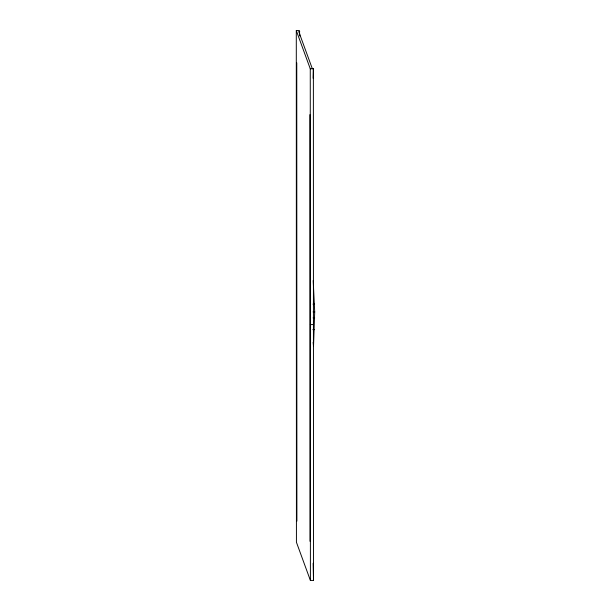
<?xml version="1.0" encoding="UTF-8"?>
<svg xmlns="http://www.w3.org/2000/svg" width="611" height="611" viewBox="0 0 611 611"><rect width="100%" height="100%" fill="white"/><g stroke="black" fill="none" stroke-linecap="round" stroke-linejoin="round"><path stroke-width="0.92" d="M313.145 342.313L313.519 346.361L314.703 311.885L313.191 280.556M313.145 78.277L313.374 68.737L310.266 68.783L296.297 30.596L299.405 30.55L299.802 36.034M299.749 31.489L298.71 31.497L312.343 68.753M313 304.133L314.619 304.11M313.092 311.908L314.703 311.885M313.092 317.903L314.703 317.88M310.335 324.617L313.443 324.571M312.847 329.657L314.459 329.635M296.297 30.596L296.427 542.263L310.403 580.45L313.512 580.404L313.374 68.737M313.145 563.266L313.512 580.404M310.266 68.783L310.403 580.45M309.892 114.654L310.006 541.323M296.77 62.841L296.893 521.13"/></g></svg>
